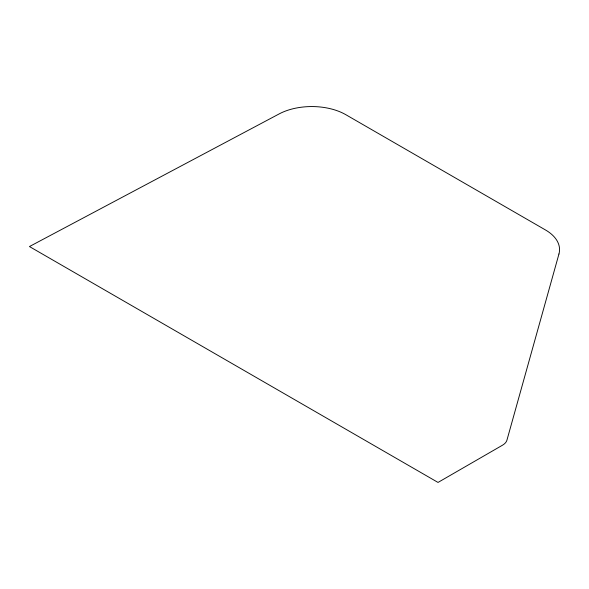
<?xml version="1.0" encoding="UTF-8"?>
<svg xmlns="http://www.w3.org/2000/svg" width="589" height="589" viewBox="0 0 589 589"><rect width="100%" height="100%" fill="white"/><g stroke="black" fill="none" stroke-linecap="round" stroke-linejoin="round"><path stroke-width="0.88" d="M558.939 254.028L506.938 440.16A16.05 9.269 0 0 1 502.439 445.24L438.017 482.435L29.45 246.548L279.186 113.898A48.151 27.801 0 0 1 345.831 114.7L545.451 229.946A48.151 27.801 0 0 1 558.939 254.028"/></g></svg>
